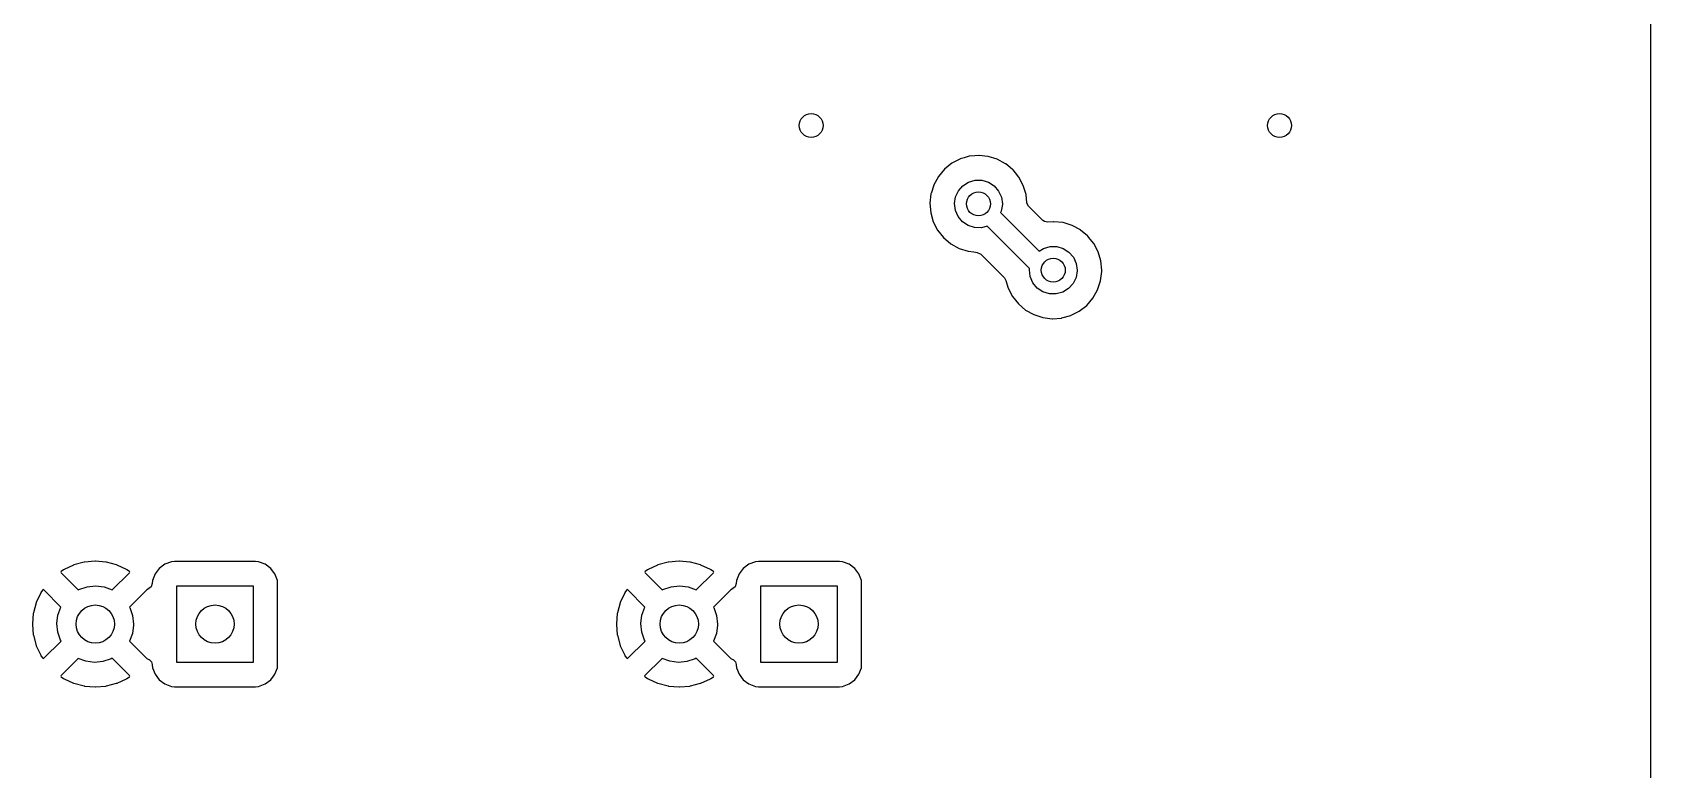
# Model space of a CAD drawing. Extents: x 83 to 134, y -229 to -45.
# Drawn here: x 100.33 to 134.11, y -79.49 to -64.1 of the extents above; entities that cross this region are included whole.
import ezdxf

# ---------------------------------------------------------------- set-up
doc = ezdxf.new("R2010")
doc.units = 0
doc.layers.add('BLACK', color=7, linetype='CONTINUOUS')

msp = doc.modelspace()

# ---------------------------------------------------------------- linework, layer by layer
at = {"layer": 'BLACK', "linetype": 'CONTINUOUS'}
for p, q in [((134.112, -45.0845), (134.112, -229.236)), ((119.524, -66.8303), (119.369, -66.9543)), ((119.603, -66.789), (119.524, -66.8303)), ((119.693, -66.7416), (119.603, -66.789)), ((119.699, -66.7387), (119.693, -66.7416)), ((119.693, -66.7416), (119.693, -66.7416)), ((119.778, -66.7155), (119.699, -66.7387)), ((119.883, -66.6846), (119.778, -66.7155)), ((119.889, -66.6829), (119.883, -66.6846)), ((119.883, -66.6846), (119.883, -66.6846)), ((119.895, -66.6823), (119.889, -66.6829)), ((120.003, -66.6725), (119.895, -66.6823)), ((119.895, -66.6823), (119.895, -66.6823)), ((120.086, -66.6649), (120.003, -66.6725)), ((120.092, -66.6656), (120.086, -66.6649)), ((120.276, -66.685), (120.092, -66.6656)), ((120.092, -66.6656), (120.092, -66.6656)), ((120.282, -66.6856), (120.276, -66.685)), ((120.276, -66.685), (120.276, -66.685)), ((120.471, -66.7441), (120.282, -66.6856)), ((120.645, -66.8382), (120.471, -66.7441)), ((120.65, -66.8421), (120.645, -66.8382)), ((120.791, -66.959), (120.65, -66.8421)), ((120.65, -66.8421), (120.65, -66.8421)), ((119.236, -67.1175), (119.147, -67.2791)), ((119.239, -67.1112), (119.236, -67.1175)), ((119.242, -67.1058), (119.239, -67.1112)), ((119.239, -67.1112), (119.239, -67.1112)), ((119.369, -66.9543), (119.242, -67.1058)), ((119.754, -67.2975), (119.874, -67.2219)), ((119.874, -67.2219), (120.011, -67.1829)), ((120.011, -67.1829), (120.152, -67.1838)), ((120.152, -67.1838), (120.288, -67.2244)), ((120.288, -67.2244), (120.407, -67.3015)), ((120.798, -66.9642), (120.791, -66.959)), ((120.801, -66.969), (120.798, -66.9642)), ((120.852, -67.0312), (120.801, -66.969)), ((120.801, -66.969), (120.801, -66.969)), ((120.923, -67.1175), (120.852, -67.0312)), ((121.015, -67.2921), (120.923, -67.1175)), ((119.087, -67.4676), (119.065, -67.6642)), ((119.089, -67.4617), (119.087, -67.4676)), ((119.145, -67.285), (119.089, -67.4617)), ((119.147, -67.2791), (119.145, -67.285)), ((119.145, -67.285), (119.145, -67.285)), ((119.579, -67.6722), (119.6, -67.5321)), ((119.6, -67.5321), (119.661, -67.4038)), ((119.661, -67.4038), (119.754, -67.2975)), ((120.407, -67.3015), (120.5, -67.4089)), ((120.5, -67.4089), (120.558, -67.538)), ((120.558, -67.538), (120.579, -67.6783)), ((121.073, -67.4815), (121.015, -67.2921)), ((121.073, -67.4876), (121.073, -67.4815)), ((121.089, -67.6461), (121.073, -67.4876)), ((119.065, -67.6642), (119.082, -67.8612)), ((119.082, -67.8612), (119.136, -68.0514)), ((119.597, -67.8128), (119.579, -67.6722)), ((119.654, -67.9425), (119.597, -67.8128)), ((120.555, -67.8303), (120.541, -67.8583)), ((120.541, -67.8583), (121.346, -68.6631)), ((120.578, -67.6905), (120.555, -67.8303)), ((120.579, -67.6783), (120.578, -67.6905)), ((121.091, -67.6605), (121.089, -67.6461)), ((121.125, -67.7229), (121.091, -67.6605)), ((121.426, -68.0239), (121.125, -67.7229)), ((119.136, -68.0514), (119.227, -68.2273)), ((119.227, -68.2273), (119.35, -68.3823)), ((119.745, -68.051), (119.654, -67.9425)), ((119.863, -68.1296), (119.745, -68.051)), ((119.999, -68.1719), (119.863, -68.1296)), ((120.14, -68.1745), (119.999, -68.1719)), ((120.259, -68.142), (120.14, -68.1745)), ((121.145, -69.0278), (120.259, -68.142)), ((121.457, -68.0465), (121.426, -68.0239)), ((121.527, -68.0603), (121.457, -68.0465)), ((121.648, -68.0492), (121.527, -68.0603)), ((121.654, -68.0499), (121.648, -68.0492)), ((121.838, -68.0693), (121.654, -68.0499)), ((121.654, -68.0499), (121.654, -68.0499)), ((121.844, -68.0699), (121.838, -68.0693)), ((121.838, -68.0693), (121.838, -68.0693)), ((122.033, -68.1284), (121.844, -68.0699)), ((122.207, -68.2225), (122.033, -68.1284)), ((122.212, -68.2264), (122.207, -68.2225)), ((122.355, -68.3446), (122.212, -68.2264)), ((122.212, -68.2264), (122.212, -68.2264)), ((119.35, -68.3823), (119.5, -68.5104)), ((119.5, -68.5104), (119.673, -68.6069)), ((121.436, -68.6062), (121.573, -68.5672)), ((121.573, -68.5672), (121.715, -68.5681)), ((121.715, -68.5681), (121.85, -68.6087)), ((122.36, -68.3485), (122.355, -68.3446)), ((122.364, -68.3533), (122.36, -68.3485)), ((122.414, -68.4155), (122.364, -68.3533)), ((122.364, -68.3533), (122.364, -68.3533)), ((122.485, -68.5018), (122.414, -68.4155)), ((122.578, -68.6764), (122.485, -68.5018)), ((119.673, -68.6069), (119.861, -68.668)), ((119.861, -68.668), (119.981, -68.6823)), ((119.981, -68.6823), (120.051, -68.6907)), ((120.051, -68.6907), (120.116, -68.7186)), ((120.116, -68.7186), (120.125, -68.7267)), ((120.125, -68.7267), (120.621, -69.2226)), ((121.346, -68.6631), (121.436, -68.6062)), ((121.85, -68.6087), (121.969, -68.6858)), ((121.969, -68.6858), (122.062, -68.7932)), ((122.062, -68.7932), (122.121, -68.9223)), ((122.635, -68.8658), (122.578, -68.6764)), ((122.654, -69.0626), (122.635, -68.8658)), ((120.621, -69.2226), (120.653, -69.277)), ((121.141, -69.0565), (121.145, -69.0278)), ((121.159, -69.1971), (121.141, -69.0565)), ((121.216, -69.3268), (121.159, -69.1971)), ((122.117, -69.2146), (122.055, -69.3422)), ((122.14, -69.0748), (122.117, -69.2146)), ((122.121, -68.9223), (122.141, -69.0626)), ((122.141, -69.0626), (122.14, -69.0748)), ((122.629, -69.2871), (122.654, -69.0909)), ((122.654, -69.0909), (122.654, -69.0626)), ((120.653, -69.277), (120.698, -69.4356)), ((120.698, -69.4356), (120.789, -69.6116)), ((121.307, -69.4353), (121.216, -69.3268)), ((121.425, -69.5139), (121.307, -69.4353)), ((121.561, -69.5562), (121.425, -69.5139)), ((121.702, -69.5588), (121.561, -69.5562)), ((121.839, -69.5215), (121.702, -69.5588)), ((121.96, -69.4473), (121.839, -69.5215)), ((122.055, -69.3422), (121.96, -69.4473)), ((122.469, -69.6467), (122.566, -69.4748)), ((122.566, -69.4748), (122.629, -69.2871)), ((120.789, -69.6116), (120.912, -69.7666)), ((120.912, -69.7666), (121.062, -69.8947)), ((121.062, -69.8947), (121.235, -69.9912)), ((122.013, -70.0046), (122.178, -69.921)), ((122.178, -69.921), (122.184, -69.9182)), ((122.178, -69.921), (122.178, -69.921)), ((122.184, -69.9182), (122.339, -69.7965)), ((122.339, -69.7965), (122.469, -69.6467)), ((121.235, -69.9912), (121.423, -70.0523)), ((121.423, -70.0523), (121.619, -70.0758)), ((121.619, -70.0758), (121.626, -70.0753)), ((121.626, -70.0753), (121.81, -70.0611)), ((121.626, -70.0753), (121.626, -70.0753)), ((121.81, -70.0611), (121.817, -70.0606)), ((121.81, -70.0611), (121.81, -70.0611)), ((121.817, -70.0606), (122.007, -70.0074)), ((122.007, -70.0074), (122.013, -70.0046)), ((122.013, -70.0046), (122.013, -70.0046)), ((100.979, -75.3201), (100.927, -75.3565)), ((100.988, -75.3146), (100.979, -75.3201)), ((101.186, -75.2225), (100.988, -75.3146)), ((101.196, -75.2188), (101.186, -75.2225)), ((101.407, -75.1624), (101.196, -75.2188)), ((101.417, -75.1605), (101.407, -75.1624)), ((101.635, -75.1415), (101.417, -75.1605)), ((101.645, -75.1415), (101.635, -75.1415)), ((101.863, -75.1605), (101.645, -75.1415)), ((101.873, -75.1624), (101.863, -75.1605)), ((102.084, -75.2188), (101.873, -75.1624)), ((102.094, -75.2225), (102.084, -75.2188)), ((102.292, -75.3146), (102.094, -75.2225)), ((102.301, -75.3201), (102.292, -75.3146)), ((102.352, -75.3559), (102.301, -75.3201)), ((102.977, -75.2907), (102.889, -75.4073)), ((103.093, -75.2034), (102.977, -75.2907)), ((103.23, -75.1523), (103.093, -75.2034)), ((103.292, -75.1455), (103.23, -75.1523)), ((104.988, -75.1455), (103.292, -75.1455)), ((105.05, -75.1523), (104.988, -75.1455)), ((105.187, -75.2034), (105.05, -75.1523)), ((105.303, -75.2907), (105.187, -75.2034)), ((105.36, -75.367), (105.303, -75.2907)), ((113.171, -75.3201), (113.119, -75.3565)), ((113.18, -75.3146), (113.171, -75.3201)), ((113.378, -75.2225), (113.18, -75.3146)), ((113.388, -75.2188), (113.378, -75.2225)), ((113.599, -75.1624), (113.388, -75.2188)), ((113.609, -75.1605), (113.599, -75.1624)), ((113.827, -75.1415), (113.609, -75.1605)), ((113.837, -75.1415), (113.827, -75.1415)), ((114.055, -75.1605), (113.837, -75.1415)), ((114.065, -75.1624), (114.055, -75.1605)), ((114.276, -75.2188), (114.065, -75.1624)), ((114.286, -75.2225), (114.276, -75.2188)), ((114.484, -75.3146), (114.286, -75.2225)), ((114.493, -75.3201), (114.484, -75.3146)), ((114.544, -75.3559), (114.493, -75.3201)), ((115.169, -75.2907), (115.081, -75.4073)), ((115.285, -75.2034), (115.169, -75.2907)), ((115.422, -75.1523), (115.285, -75.2034)), ((115.484, -75.1455), (115.422, -75.1523)), ((117.18, -75.1455), (115.484, -75.1455)), ((117.242, -75.1523), (117.18, -75.1455)), ((117.379, -75.2034), (117.242, -75.1523)), ((117.495, -75.2907), (117.379, -75.2034)), ((117.583, -75.4073), (117.495, -75.2907)), ((100.927, -75.3565), (100.919, -75.367)), ((100.919, -75.367), (100.926, -75.3804)), ((100.926, -75.3804), (101.284, -75.7393)), ((101.299, -75.7301), (101.468, -75.6727)), ((101.468, -75.6727), (101.646, -75.654)), ((101.646, -75.654), (101.823, -75.6751)), ((101.823, -75.6751), (101.991, -75.735)), ((101.996, -75.7385), (102.355, -75.3797)), ((102.362, -75.3679), (102.352, -75.3559)), ((102.355, -75.3797), (102.362, -75.3679)), ((102.808, -75.6761), (102.762, -75.7118)), ((102.831, -75.6092), (102.808, -75.6761)), ((102.838, -75.5437), (102.831, -75.6059)), ((102.831, -75.6059), (102.831, -75.6092)), ((102.889, -75.4073), (102.838, -75.5437)), ((103.34, -77.254), (103.34, -75.654)), ((103.34, -75.654), (104.94, -75.654)), ((104.94, -75.654), (104.94, -77.254)), ((105.391, -75.4073), (105.36, -75.367)), ((105.442, -75.5437), (105.391, -75.4073)), ((105.448, -75.6059), (105.442, -75.5437)), ((105.448, -77.3021), (105.448, -75.6059)), ((113.119, -75.3565), (113.111, -75.367)), ((113.111, -75.367), (113.118, -75.3804)), ((113.118, -75.3804), (113.477, -75.7393)), ((113.491, -75.7301), (113.66, -75.6727)), ((113.66, -75.6727), (113.838, -75.654)), ((113.838, -75.654), (114.015, -75.6751)), ((114.015, -75.6751), (114.183, -75.735)), ((114.188, -75.7385), (114.547, -75.3797)), ((114.554, -75.3679), (114.544, -75.3559)), ((114.547, -75.3797), (114.554, -75.3679)), ((115, -75.6761), (114.954, -75.7118)), ((115.023, -75.6092), (115, -75.6761)), ((115.03, -75.5437), (115.023, -75.6059)), ((115.023, -75.6059), (115.023, -75.6092)), ((115.081, -75.4073), (115.03, -75.5437)), ((115.532, -77.254), (115.532, -75.654)), ((115.532, -75.654), (117.132, -75.654)), ((117.132, -75.654), (117.132, -77.254)), ((117.634, -75.5437), (117.583, -75.4073)), ((117.64, -75.6059), (117.634, -75.5437)), ((117.64, -77.3021), (117.64, -75.6059)), ((100.405, -76.0102), (100.348, -76.2207)), ((100.409, -75.9999), (100.405, -76.0102)), ((100.501, -75.8025), (100.409, -75.9999)), ((100.506, -75.793), (100.501, -75.8025)), ((100.542, -75.7418), (100.506, -75.793)), ((100.554, -75.7325), (100.542, -75.7418)), ((100.566, -75.7389), (100.554, -75.7325)), ((100.924, -76.0973), (100.566, -75.7389)), ((101.284, -75.7393), (101.299, -75.7301)), ((101.991, -75.735), (101.996, -75.7385)), ((102.714, -75.7396), (102.355, -76.0981)), ((102.752, -75.7197), (102.714, -75.7396)), ((102.763, -75.7137), (102.752, -75.7194)), ((102.752, -75.7194), (102.752, -75.7196)), ((102.752, -75.7196), (102.752, -75.7197)), ((102.762, -75.7118), (102.763, -75.7137)), ((112.597, -76.0102), (112.54, -76.2207)), ((112.601, -75.9999), (112.597, -76.0102)), ((112.693, -75.8025), (112.601, -75.9999)), ((112.698, -75.793), (112.693, -75.8025)), ((112.734, -75.7418), (112.698, -75.793)), ((112.746, -75.7325), (112.734, -75.7418)), ((112.758, -75.7389), (112.746, -75.7325)), ((113.116, -76.0973), (112.758, -75.7389)), ((113.477, -75.7393), (113.491, -75.7301)), ((114.183, -75.735), (114.188, -75.7385)), ((114.906, -75.7396), (114.547, -76.0981)), ((114.944, -75.7197), (114.906, -75.7396)), ((114.955, -75.7137), (114.944, -75.7194)), ((114.944, -75.7194), (114.944, -75.7196)), ((114.944, -75.7196), (114.944, -75.7197)), ((114.954, -75.7118), (114.955, -75.7137)), ((100.346, -76.2315), (100.327, -76.4485)), ((100.348, -76.2207), (100.346, -76.2315)), ((100.84, -76.4428), (100.862, -76.2659)), ((100.862, -76.2659), (100.923, -76.0983)), ((100.923, -76.0983), (100.924, -76.0973)), ((102.355, -76.0981), (102.361, -76.1083)), ((102.361, -76.1083), (102.42, -76.2768)), ((102.42, -76.2768), (102.44, -76.454)), ((112.538, -76.2315), (112.519, -76.4485)), ((112.54, -76.2207), (112.538, -76.2315)), ((113.032, -76.4428), (113.054, -76.2659)), ((113.054, -76.2659), (113.115, -76.0983)), ((113.115, -76.0983), (113.116, -76.0973)), ((114.547, -76.0981), (114.553, -76.1083)), ((114.553, -76.1083), (114.612, -76.2768)), ((114.612, -76.2768), (114.632, -76.454)), ((100.327, -76.4485), (100.327, -76.4595)), ((100.327, -76.4595), (100.346, -76.6765)), ((100.346, -76.6765), (100.348, -76.6873)), ((100.348, -76.6873), (100.405, -76.8978)), ((100.857, -76.6203), (100.84, -76.4428)), ((100.914, -76.7896), (100.857, -76.6203)), ((102.415, -76.653), (102.355, -76.81)), ((102.44, -76.4763), (102.415, -76.653)), ((102.44, -76.454), (102.44, -76.4763)), ((112.519, -76.4485), (112.519, -76.4595)), ((112.519, -76.4595), (112.538, -76.6765)), ((112.538, -76.6765), (112.54, -76.6873)), ((112.54, -76.6873), (112.597, -76.8978)), ((113.049, -76.6203), (113.032, -76.4428)), ((113.106, -76.7896), (113.049, -76.6203)), ((114.607, -76.653), (114.547, -76.81)), ((114.632, -76.4763), (114.607, -76.653)), ((114.632, -76.454), (114.632, -76.4763)), ((100.405, -76.8978), (100.409, -76.9081)), ((100.409, -76.9081), (100.501, -77.1055)), ((100.566, -77.1684), (100.926, -76.8091)), ((100.926, -76.8091), (100.914, -76.7896)), ((102.355, -76.81), (102.714, -77.1691)), ((112.597, -76.8978), (112.601, -76.9081)), ((112.601, -76.9081), (112.693, -77.1055)), ((112.758, -77.1684), (113.118, -76.8091)), ((113.118, -76.8091), (113.106, -76.7896)), ((114.547, -76.81), (114.906, -77.1691)), ((100.501, -77.1055), (100.506, -77.115)), ((100.506, -77.115), (100.543, -77.167)), ((100.543, -77.167), (100.553, -77.1754)), ((100.553, -77.1754), (100.566, -77.1684)), ((101.284, -77.1697), (100.925, -77.5283)), ((101.446, -77.2302), (101.284, -77.1697)), ((101.623, -77.2538), (101.446, -77.2302)), ((101.801, -77.2377), (101.623, -77.2538)), ((101.97, -77.1825), (101.801, -77.2377)), ((101.995, -77.168), (101.97, -77.1825)), ((102.354, -77.5276), (101.995, -77.168)), ((102.714, -77.1691), (102.756, -77.1919)), ((102.756, -77.1919), (102.766, -77.194)), ((102.766, -77.194), (102.816, -77.2443)), ((102.816, -77.2443), (102.831, -77.2978)), ((102.831, -77.2978), (102.831, -77.2987)), ((102.831, -77.2987), (102.831, -77.3021)), ((102.831, -77.3021), (102.838, -77.3643)), ((102.838, -77.3643), (102.889, -77.5007)), ((104.94, -77.254), (103.34, -77.254)), ((105.391, -77.5007), (105.442, -77.3643)), ((105.442, -77.3643), (105.448, -77.3021)), ((112.693, -77.1055), (112.698, -77.115)), ((112.698, -77.115), (112.735, -77.167)), ((112.735, -77.167), (112.745, -77.1754)), ((112.745, -77.1754), (112.758, -77.1684)), ((113.476, -77.1697), (113.117, -77.5283)), ((113.638, -77.2302), (113.476, -77.1697)), ((113.815, -77.2538), (113.638, -77.2302)), ((113.993, -77.2377), (113.815, -77.2538)), ((114.162, -77.1825), (113.993, -77.2377)), ((114.187, -77.168), (114.162, -77.1825)), ((114.546, -77.5276), (114.187, -77.168)), ((114.906, -77.1691), (114.948, -77.1919)), ((114.948, -77.1919), (114.958, -77.194)), ((114.958, -77.194), (115.008, -77.2443)), ((115.008, -77.2443), (115.023, -77.2978)), ((115.023, -77.2978), (115.023, -77.2987)), ((115.023, -77.2987), (115.023, -77.3021)), ((115.023, -77.3021), (115.03, -77.3643)), ((115.03, -77.3643), (115.081, -77.5007)), ((117.132, -77.254), (115.532, -77.254)), ((117.583, -77.5007), (117.634, -77.3643)), ((117.634, -77.3643), (117.64, -77.3021)), ((100.925, -77.5283), (100.918, -77.5401)), ((100.918, -77.5401), (100.928, -77.5521)), ((100.928, -77.5521), (100.979, -77.5879)), ((100.979, -77.5879), (100.988, -77.5934)), ((100.988, -77.5934), (101.186, -77.6855)), ((101.186, -77.6855), (101.196, -77.6892)), ((101.196, -77.6892), (101.407, -77.7456)), ((101.873, -77.7456), (102.084, -77.6892)), ((102.084, -77.6892), (102.094, -77.6855)), ((102.094, -77.6855), (102.292, -77.5934)), ((102.292, -77.5934), (102.301, -77.5879)), ((102.301, -77.5879), (102.353, -77.5515)), ((102.353, -77.5515), (102.361, -77.541)), ((102.361, -77.541), (102.354, -77.5276)), ((102.889, -77.5007), (102.977, -77.6173)), ((102.977, -77.6173), (103.093, -77.7046)), ((103.093, -77.7046), (103.23, -77.7557)), ((105.05, -77.7557), (105.187, -77.7046)), ((105.187, -77.7046), (105.303, -77.6173)), ((105.303, -77.6173), (105.361, -77.5401)), ((105.361, -77.5401), (105.391, -77.5007)), ((113.117, -77.5283), (113.11, -77.5401)), ((113.11, -77.5401), (113.12, -77.5521)), ((113.12, -77.5521), (113.171, -77.5879)), ((113.171, -77.5879), (113.18, -77.5934)), ((113.18, -77.5934), (113.378, -77.6855)), ((113.378, -77.6855), (113.388, -77.6892)), ((113.388, -77.6892), (113.599, -77.7456)), ((114.065, -77.7456), (114.276, -77.6892)), ((114.276, -77.6892), (114.286, -77.6855)), ((114.286, -77.6855), (114.484, -77.5934)), ((114.484, -77.5934), (114.493, -77.5879)), ((114.493, -77.5879), (114.545, -77.5515)), ((114.545, -77.5515), (114.553, -77.541)), ((114.553, -77.541), (114.546, -77.5276)), ((115.081, -77.5007), (115.169, -77.6173)), ((115.169, -77.6173), (115.285, -77.7046)), ((115.285, -77.7046), (115.422, -77.7557)), ((117.242, -77.7557), (117.379, -77.7046)), ((117.379, -77.7046), (117.495, -77.6173)), ((117.495, -77.6173), (117.583, -77.5007)), ((101.407, -77.7456), (101.417, -77.7475)), ((101.417, -77.7475), (101.635, -77.7665)), ((101.635, -77.7665), (101.645, -77.7665)), ((101.645, -77.7665), (101.863, -77.7475)), ((101.863, -77.7475), (101.873, -77.7456)), ((103.23, -77.7557), (103.292, -77.7625)), ((103.292, -77.7625), (104.988, -77.7625)), ((104.988, -77.7625), (105.05, -77.7557)), ((113.599, -77.7456), (113.609, -77.7475)), ((113.609, -77.7475), (113.827, -77.7665)), ((113.827, -77.7665), (113.837, -77.7665)), ((113.837, -77.7665), (114.055, -77.7475)), ((114.055, -77.7475), (114.065, -77.7456)), ((115.422, -77.7557), (115.484, -77.7625)), ((115.484, -77.7625), (117.18, -77.7625)), ((117.18, -77.7625), (117.242, -77.7557))]:
    msp.add_line(p, q, dxfattribs=at)
at = {"layer": 'BLACK'}
for centre, radius in [((116.586, -66.04), 0.25), ((126.365, -66.04), 0.25), ((120.079, -67.6783), 0.25), ((121.641, -69.0626), 0.25), ((101.64, -76.454), 0.4), ((104.14, -76.454), 0.4), ((113.832, -76.454), 0.4), ((116.332, -76.454), 0.4)]:
    msp.add_circle(centre, radius, dxfattribs=at)

doc.saveas('drawing.dxf')
